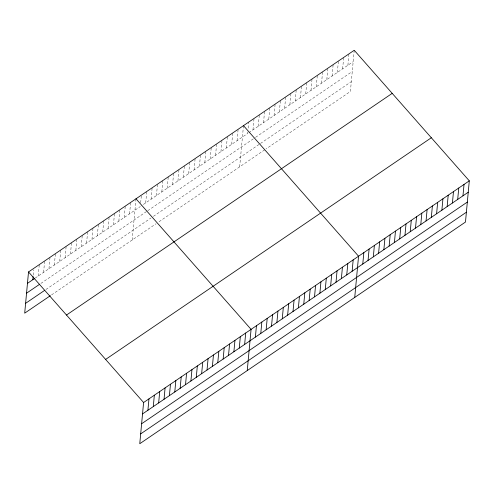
<?xml version="1.0" encoding="UTF-8"?>
<svg xmlns="http://www.w3.org/2000/svg" width="494" height="494" viewBox="0 0 494 494"><rect width="100%" height="100%" fill="white"/><g stroke="black" fill="none" stroke-linecap="round" stroke-linejoin="round"><path stroke-width="0.37" stroke-dasharray="2.47 1.85" d="M33.265 275.133L33.759 269.81M38.211 276.035L39.273 264.636M43.589 272.379L44.645 260.974M48.962 268.717L50.018 257.318M54.334 265.062L55.396 253.663M59.712 261.406L60.768 250.007M65.085 257.745L66.14 246.345M70.457 254.089L71.519 242.69M75.835 250.433L76.891 239.034M81.207 246.772L82.263 235.372M86.58 243.116L87.636 231.717M91.958 239.46L93.014 228.061M97.33 235.799L98.386 224.4M102.703 232.143L103.759 220.744M108.075 228.487L109.137 217.088M113.453 224.826L114.509 213.427M118.826 221.17L119.881 209.771M124.198 217.514L125.26 206.115M129.576 213.853L130.632 202.454M132.182 240.01L136.004 198.798M140.673 202.738L141.383 195.142M145.699 202.88L146.755 191.481M151.071 199.224L152.127 187.825M156.444 195.568L157.506 184.169M161.822 191.913L162.878 180.508M167.194 188.251L168.25 176.852M172.567 184.595L173.622 173.196M177.939 180.94L179.001 169.535M183.317 177.278L184.373 165.879M188.689 173.622L189.745 162.223M194.062 169.967L195.124 158.562M199.44 166.305L200.496 154.906M204.812 162.649L205.868 151.25M210.185 158.994L211.247 147.589M215.563 155.332L216.619 143.933M220.935 151.677L221.991 140.277M226.308 148.021L227.37 136.616M231.686 144.359L232.742 132.96M237.058 140.704L238.114 129.305M239.664 166.855L243.486 125.643M247.846 131.935L247.704 133.454L141.519 205.726M248.198 128.137L248.76 122.055M252.977 129.866L254.033 118.467M258.251 126.279L259.307 114.88M263.524 122.691L264.58 111.292M268.798 119.103L269.854 107.698M274.071 115.51L275.127 104.111M279.345 111.922L280.401 100.523M284.618 108.334L285.674 96.935M289.892 104.747L290.947 93.341M295.165 101.153L296.221 89.754M300.438 97.565L301.494 86.166M305.712 93.977L306.768 82.578M310.985 90.39L312.041 78.991M316.259 86.802L317.315 75.397M321.532 83.208L322.588 71.809M326.806 79.62L327.862 68.221M332.079 76.033L333.135 64.634M337.353 72.445L338.409 61.04M342.626 68.851L343.682 57.452M347.899 65.264L348.955 53.865M354.229 50.277L350.407 91.483L266.031 148.91M35.228 278.066L140.321 206.541M248.877 132.658L353.173 61.676M40.885 283.433L147.175 211.092M147.768 210.685L254.997 137.709M255.583 137.313L352.259 71.513M45.917 289.503L151.01 217.978M153.399 216.353L259.912 143.859M260.499 143.458L351.32 81.646M51.574 294.869L156.067 223.751M159.056 221.72L264.864 149.707"/><path stroke-width="0.74" d="M28.522 271.947L143.593 402.517L139.771 443.723L465.478 222.053L469.3 180.841L354.229 50.277L28.522 271.947L24.7 313.159L50.376 295.684M32.839 279.69L33.123 276.652M147.91 410.255L148.966 398.856M153.282 406.599L154.344 395.2M158.66 402.943L159.716 391.544M164.033 399.288L165.089 387.883M169.405 395.626L170.467 384.227M174.783 391.97L175.839 380.571M180.156 388.315L181.212 376.91M185.528 384.653L186.584 373.254M190.9 380.998L191.962 369.598M196.279 377.342L197.334 365.937M201.651 373.68L202.707 362.281M207.023 370.025L208.085 358.625M212.401 366.369L213.457 354.964M217.774 362.707L218.83 351.308M223.146 359.052L224.208 347.653M228.524 355.396L229.58 343.991M233.897 351.734L234.953 340.335M239.269 348.079L240.331 336.68M244.647 344.423L245.703 333.018M247.253 370.574L251.076 329.362L136.004 198.798M255.392 337.106L256.448 325.707M260.77 333.45L261.826 322.045M266.143 329.788L267.198 318.389M271.515 326.133L272.571 314.734M276.887 322.477L277.949 311.072M282.265 318.815L283.321 307.416M287.638 315.16L288.694 303.761M293.01 311.504L294.072 300.099M298.388 307.842L299.444 296.443M303.761 304.187L304.817 292.788M309.133 300.531L310.195 289.126M314.511 296.869L315.567 285.47M319.884 293.214L320.939 281.815M325.256 289.558L326.312 278.153M330.634 285.896L331.69 274.497M336.006 282.241L337.062 270.842M341.379 278.585L342.435 267.18M346.751 274.923L347.813 263.524M352.129 271.268L353.185 259.869M354.735 297.419L358.558 256.207L243.486 125.643M362.775 264.018L363.831 252.619M368.049 260.431L369.104 249.032M373.322 256.843L374.378 245.444M378.595 253.255L379.651 241.856M383.869 249.668L384.925 238.262M389.142 246.074L390.198 234.675M394.416 242.486L395.472 231.087M399.689 238.898L400.745 227.499M404.963 235.311L406.019 223.912M410.236 231.723L411.292 220.318M415.51 228.129L416.566 216.73M420.783 224.542L421.839 213.142M426.056 220.954L427.112 209.555M431.33 217.366L432.386 205.961M436.603 213.772L437.659 202.373M441.877 210.185L442.933 198.786M447.15 206.597L448.206 195.198M452.424 203.009L453.48 191.61M457.697 199.422L458.753 188.016M462.971 195.828L464.027 184.429M27.466 283.352L34.629 278.474M26.553 293.189L39.687 284.248M25.614 303.322L44.719 290.318M66.499 315.036L392.205 93.36M105.617 359.428L431.324 137.752M143.593 402.517L469.3 180.841M142.538 413.916L468.244 192.24M141.624 423.753L467.33 202.077M140.685 433.886L466.392 212.21"/></g></svg>
